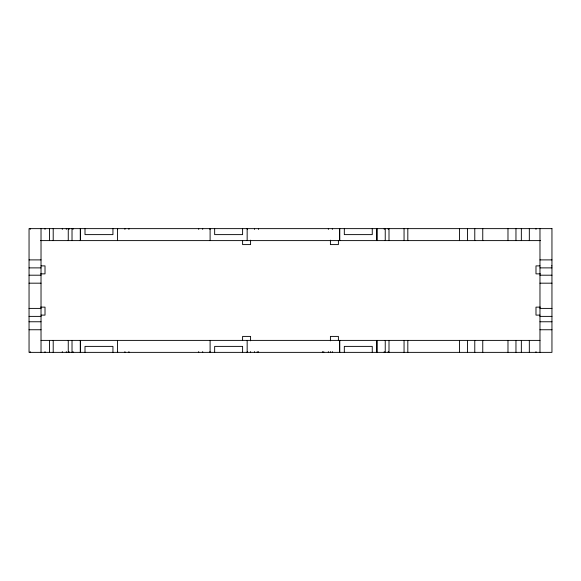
<?xml version="1.0" encoding="UTF-8"?>
<svg xmlns="http://www.w3.org/2000/svg" width="581" height="581" viewBox="0 0 581 581"><rect width="100%" height="100%" fill="white"/><g stroke="black" fill="none" stroke-linecap="round" stroke-linejoin="round"><path stroke-width="0.87" d="M40.583 240.607L540.417 240.607M29.05 259.896L41.026 259.896M539.974 259.896L551.95 259.896M41.026 265.887L45.013 265.887L45.013 273.869L40.583 273.869M539.974 265.887L535.987 265.887L535.987 273.869L540.417 273.869M551.572 265.887L551.95 265.887M29.05 267.885L41.026 267.885M539.974 267.885L551.95 267.885M29.05 275.198L41.026 275.198M539.974 275.198L551.95 275.198M29.05 283.179L41.026 283.179M539.974 283.179L551.95 283.179M40.583 307.131L45.013 307.131L45.013 315.113L41.026 315.113M540.417 307.131L535.987 307.131L535.987 315.113L539.974 315.113M29.05 308.402L41.026 308.402M539.974 308.402L551.95 308.402M29.05 316.384L41.026 316.384M539.974 316.384L551.95 316.384M29.05 321.765L41.026 321.765M539.974 321.765L551.95 321.765M29.05 329.754L41.026 329.754M539.974 329.754L551.95 329.754M41.026 340.393L539.974 340.393M539.974 228.631L539.974 352.369M535.987 228.631L535.987 229.379M535.987 351.621L535.987 352.369M529.327 228.631L529.327 240.607M529.327 340.393L529.327 352.369M521.346 228.631L521.346 240.607M521.346 340.393L521.346 352.369M515.964 228.631L515.964 240.607M515.964 340.393L515.964 352.369M507.983 228.631L507.983 240.607M507.983 340.393L507.983 352.369M482.76 228.631L482.76 240.607M482.76 340.393L482.76 352.369M474.779 228.631L474.779 240.607M474.779 340.393L474.779 352.369M467.458 228.631L467.458 240.607M467.458 340.393L467.458 352.369M459.477 228.631L459.477 240.607M459.477 340.393L459.477 352.369M407.818 228.631L407.818 240.607M407.818 340.393L407.818 352.369M404.056 228.631L404.056 240.607M404.056 340.393L404.056 352.369M389.001 228.631L389.001 240.607M389.001 340.393L389.001 352.369M388.224 228.631L388.224 229.379M388.224 351.621L388.224 352.369M385.239 228.631L385.239 240.607M385.239 340.393L385.239 352.369M384.237 228.631L384.237 229.379M384.237 351.621L384.237 352.369M376.982 228.631L376.982 240.607M376.982 340.393L376.982 352.369M376.822 228.631L376.822 240.607M376.822 340.393L376.822 352.369M372.261 228.631L372.261 234.615L344.322 234.615L344.322 228.631M372.261 352.369L372.261 346.385L344.322 346.385L344.322 352.369M339.762 228.631L339.762 240.607M339.762 340.393L339.762 352.369M339.594 228.631L339.594 240.607M339.594 340.393L339.594 352.369M338.396 240.607L338.396 244.594L330.415 244.594L330.415 240.164M338.396 340.393L338.396 336.406L330.415 336.406L330.415 340.836M332.347 228.631L332.347 229.379M332.347 351.621L332.347 352.369M330.415 351.621L330.415 352.369M328.352 228.631L328.352 229.379M328.352 351.621L328.352 352.369M323.762 351.621L323.762 352.369M322.433 351.621L322.433 352.369M258.567 228.631L258.567 229.379M258.567 351.621L258.567 352.369M257.238 351.621L257.238 352.369M254.572 228.631L254.572 229.379M254.572 351.621L254.572 352.369M250.585 240.164L250.585 244.594L242.604 244.594L242.604 240.607M250.585 340.836L250.585 336.406L242.604 336.406L242.604 340.393M250.585 351.621L250.585 352.369M247.324 228.631L247.324 229.379M247.324 351.621L247.324 352.369M247.157 228.631L247.157 240.607M247.157 340.393L247.157 352.369M242.604 228.631L242.604 234.615L214.658 234.615L214.658 228.631M242.604 352.369L242.604 346.385L214.658 346.385L214.658 352.369M210.104 228.631L210.104 240.607M210.104 340.393L210.104 352.369M209.937 228.631L209.937 229.379M209.937 351.621L209.937 352.369M202.682 228.631L202.682 229.379M202.682 351.621L202.682 352.369M198.695 228.631L198.695 229.379M198.695 351.621L198.695 352.369M128.909 228.631L128.909 229.379M128.909 351.621L128.909 352.369M124.915 228.631L124.915 229.379M124.915 351.621L124.915 352.369M117.667 228.631L117.667 229.379M117.667 351.621L117.667 352.369M117.5 228.631L117.5 240.607M117.5 340.393L117.5 352.369M112.939 228.631L112.939 234.615L85 234.615L85 228.631M112.939 352.369L112.939 346.385L85 346.385L85 352.369M80.439 228.631L80.439 240.607M80.439 340.393L80.439 352.369M80.272 228.631L80.272 240.607M80.272 340.393L80.272 352.369M73.024 228.631L73.024 229.379M73.024 351.621L73.024 352.369M72.022 228.631L72.022 240.607M72.022 340.393L72.022 352.369M69.03 228.631L69.03 229.379M69.03 351.621L69.03 352.369M68.26 228.631L68.26 240.607M68.26 340.393L68.26 352.369M66.307 228.631L66.307 229.379M66.307 351.621L66.307 352.369M62.312 228.631L62.312 229.379M62.312 351.621L62.312 352.369M53.205 228.631L53.205 240.607M53.205 340.393L53.205 352.369M49.443 228.631L49.443 240.607M49.443 340.393L49.443 352.369M45.013 228.631L45.013 229.379M45.013 351.621L45.013 352.369M41.026 228.631L41.026 352.369M30.19 228.631L30.19 229.379M30.19 351.621L30.19 352.369M551.95 228.631L29.05 228.631L29.05 352.369L551.95 352.369L551.95 228.631"/></g></svg>
